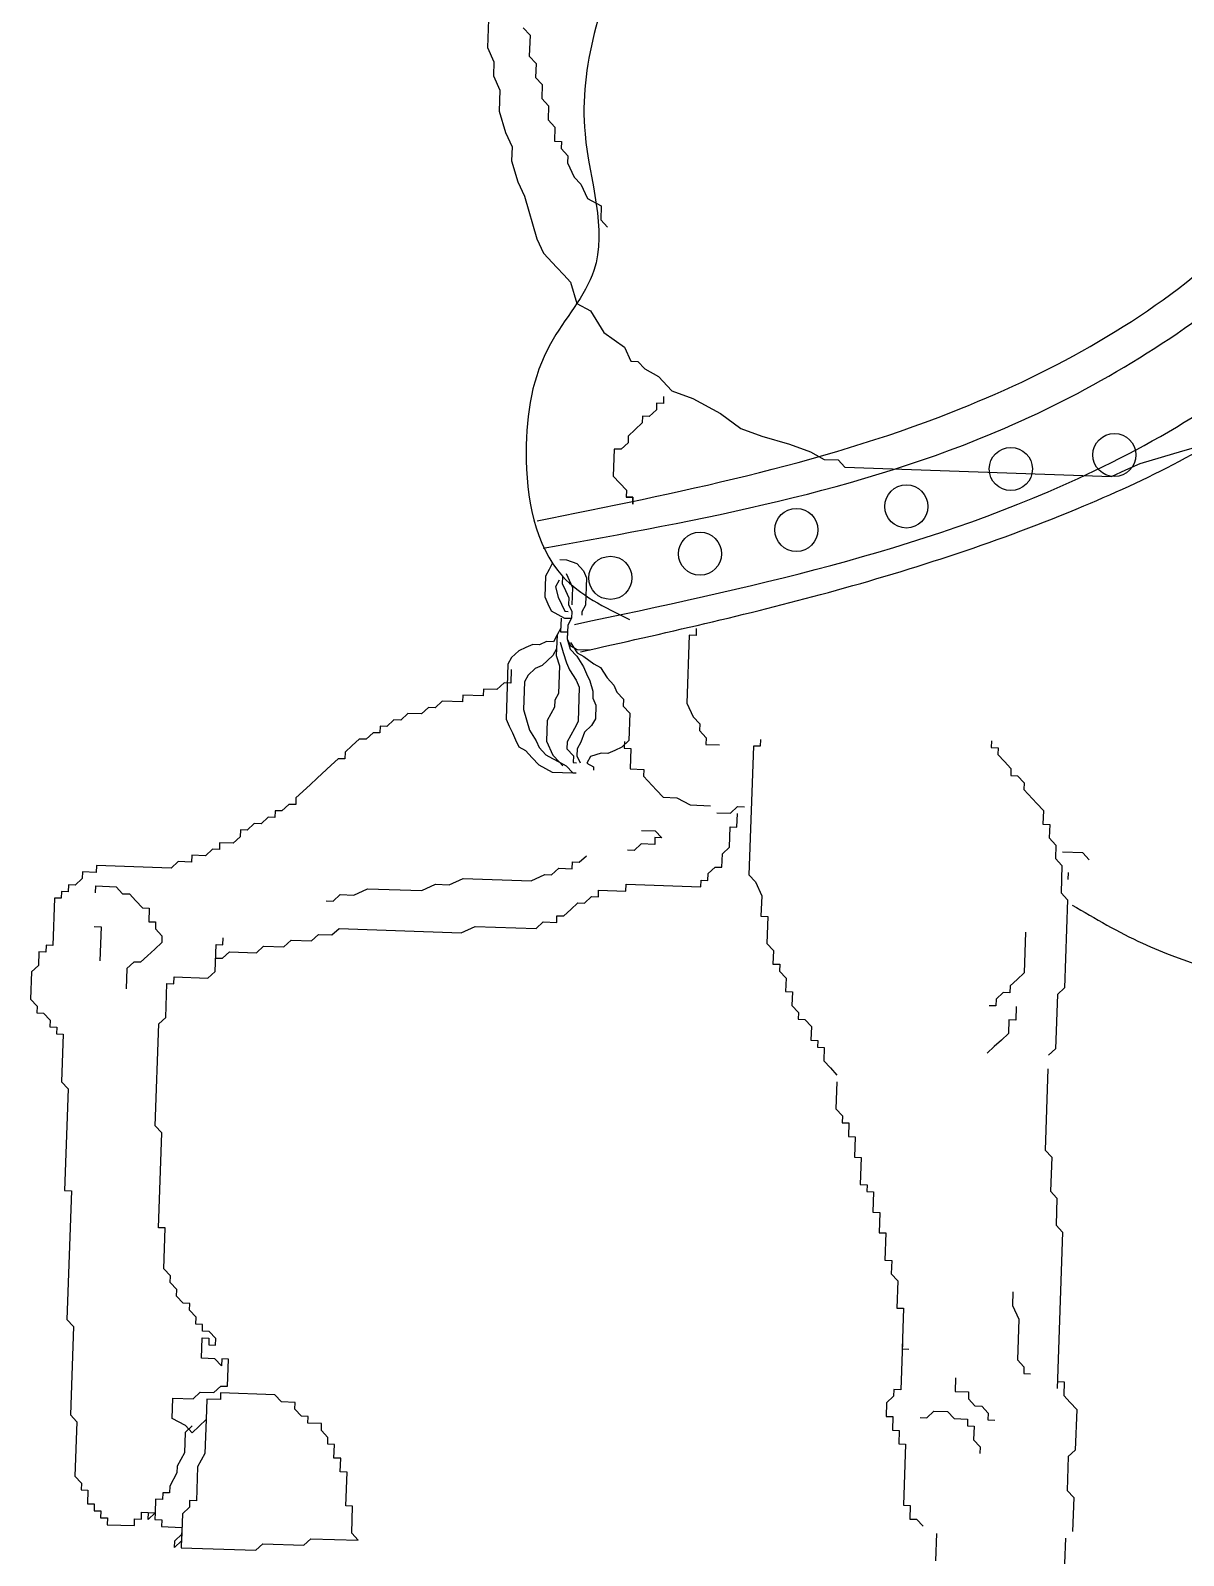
# Model space of a CAD drawing. Header units: millimetres. Extents: x 71641 to 191108, y -23091 to 29972.
# Drawn here: x 158692.7 to 158778.3, y -13194.7 to -13081.5 of the extents above; entities that cross this region are included whole.
import ezdxf

# ---------------------------------------------------------------- set-up
doc = ezdxf.new("R2010")
doc.units = ezdxf.units.MM

msp = doc.modelspace()

# ---------------------------------------------------------------- linework, layer by layer
at = {"color": 8}
for p, q in [((158726.7, -13080.7), (158726.63, -13082.78)), ((158729.29, -13081.31), (158729.79, -13081.85)), ((158729.79, -13081.85), (158729.73, -13083.41)), ((158726.63, -13082.78), (158727.11, -13083.84)), ((158729.73, -13083.41), (158730.24, -13083.95)), ((158727.11, -13083.84), (158727.08, -13084.88)), ((158730.24, -13083.95), (158730.2, -13084.99)), ((158727.08, -13084.88), (158727.56, -13085.93)), ((158730.2, -13084.99), (158730.7, -13085.52)), ((158730.7, -13085.52), (158730.67, -13086.56)), ((158727.56, -13085.93), (158727.51, -13087.49)), ((158730.67, -13086.56), (158731.17, -13087.1)), ((158727.51, -13087.49), (158727.97, -13089.07)), ((158731.17, -13087.1), (158731.13, -13088.14)), ((158727.97, -13089.07), (158728.46, -13090.13)), ((158731.13, -13088.14), (158731.63, -13088.68)), ((158731.63, -13088.68), (158731.6, -13089.72)), ((158728.46, -13090.13), (158728.42, -13091.17)), ((158731.6, -13089.72), (158732.12, -13089.74)), ((158732.12, -13089.74), (158732.1, -13090.26)), ((158732.1, -13090.26), (158732.6, -13090.8)), ((158728.42, -13091.17), (158728.88, -13092.75)), ((158732.6, -13090.8), (158732.58, -13091.32)), ((158732.58, -13091.32), (158733.07, -13092.38)), ((158733.07, -13092.38), (158733.57, -13092.91)), ((158728.88, -13092.75), (158729.37, -13093.81)), ((158733.57, -13092.91), (158734.05, -13093.97)), ((158729.37, -13093.81), (158730.3, -13096.97)), ((158734.05, -13093.97), (158735.07, -13094.53)), ((158735.07, -13094.53), (158735.04, -13095.57)), ((158735.04, -13095.57), (158735.54, -13096.11)), ((158730.3, -13096.97), (158730.78, -13098.02)), ((158730.78, -13098.02), (158731.79, -13099.1)), ((158731.79, -13099.1), (158732.29, -13099.64)), ((158732.29, -13099.64), (158732.79, -13100.18)), ((158732.79, -13100.18), (158733.26, -13101.76)), ((158733.26, -13101.76), (158734.28, -13102.31)), ((158734.28, -13102.31), (158735.27, -13103.91)), ((158735.27, -13103.91), (158736.79, -13105)), ((158736.79, -13105), (158737.27, -13106.06)), ((158737.27, -13106.06), (158737.79, -13106.08)), ((158737.79, -13106.08), (158738.3, -13106.62)), ((158738.3, -13106.62), (158739.32, -13107.18)), ((158739.32, -13107.18), (158740.32, -13108.25)), ((158740.32, -13108.25), (158741.87, -13108.83)), ((158739.18, -13109.16), (158739.17, -13109.66)), ((158739.69, -13109.18), (158739.18, -13109.16)), ((158739.7, -13108.67), (158739.69, -13109.18)), ((158741.87, -13108.83), (158743.91, -13109.94)), ((158738.14, -13110.13), (158738.12, -13110.63)), ((158738.64, -13110.15), (158738.14, -13110.13)), ((158739.17, -13109.66), (158738.64, -13110.15)), ((158743.91, -13109.94), (158745.44, -13111.04)), ((158737.08, -13111.61), (158737.06, -13112.11)), ((158738.12, -13110.63), (158737.08, -13111.61)), ((158745.44, -13111.04), (158746.98, -13111.61)), ((158746.98, -13111.61), (158749.04, -13112.2)), ((158736.04, -13112.58), (158735.97, -13114.59)), ((158736.54, -13112.59), (158736.04, -13112.58)), ((158737.06, -13112.11), (158736.54, -13112.59)), ((158749.04, -13112.2), (158750.59, -13112.78)), ((158750.59, -13112.78), (158751.61, -13113.34)), ((158775.05, -13113.64), (158778.21, -13112.71)), ((158778.21, -13112.71), (158779.79, -13112.25)), ((158751.61, -13113.34), (158752.65, -13113.37)), ((158752.65, -13113.37), (158753.15, -13113.91)), ((158753.15, -13113.91), (158772.93, -13114.61)), ((158773.99, -13114.12), (158775.05, -13113.64)), ((158735.97, -13114.59), (158736.94, -13115.63)), ((158772.93, -13114.61), (158773.99, -13114.12)), ((158736.94, -13115.63), (158736.92, -13116.14)), ((158736.92, -13116.14), (158737.42, -13116.15)), ((158737.42, -13116.15), (158736.92, -13116.14)), ((158737.42, -13116.15), (158737.41, -13116.66)), ((158737.41, -13116.66), (158737.42, -13116.15)), ((158731.99, -13120.77), (158732.5, -13120.79)), ((158732.5, -13120.79), (158733.26, -13121.07)), ((158731.2, -13121.51), (158730.93, -13122.01)), ((158731.47, -13121.01), (158731.2, -13121.51)), ((158732.47, -13121.81), (158732.94, -13122.84)), ((158733.26, -13121.07), (158733.75, -13121.6)), ((158733.75, -13121.6), (158733.99, -13122.12)), ((158730.93, -13122.01), (158730.88, -13123.54)), ((158731.94, -13122.3), (158731.67, -13122.8)), ((158731.67, -13122.8), (158731.89, -13123.57)), ((158732.2, -13122.05), (158732.18, -13122.56)), ((158732.18, -13122.56), (158732.42, -13123.08)), ((158732.42, -13123.08), (158732.66, -13123.6)), ((158732.94, -13122.84), (158732.89, -13124.12)), ((158733.99, -13122.12), (158733.91, -13124.15)), ((158730.88, -13123.54), (158731.11, -13124.05)), ((158731.11, -13124.05), (158731.35, -13124.57)), ((158731.89, -13123.57), (158732.13, -13124.09)), ((158732.13, -13124.09), (158732.37, -13124.61)), ((158732.66, -13123.6), (158732.64, -13124.11)), ((158732.64, -13124.11), (158732.88, -13124.63)), ((158733.91, -13124.15), (158733.64, -13124.65)), ((158731.35, -13124.57), (158731.85, -13124.84)), ((158731.85, -13124.84), (158732.35, -13125.12)), ((158732.09, -13125.11), (158732.06, -13126.13)), ((158732.35, -13125.12), (158732.86, -13125.13)), ((158732.37, -13124.61), (158732.62, -13124.62)), ((158732.86, -13125.13), (158732.59, -13125.63)), ((158732.88, -13124.63), (158732.86, -13125.13)), ((158733.64, -13124.65), (158733.63, -13124.91)), ((158731.8, -13126.37), (158731.52, -13126.87)), ((158731.8, -13126.37), (158731.76, -13127.39)), ((158732.07, -13125.87), (158731.8, -13126.37)), ((158732.06, -13126.13), (158732.57, -13126.14)), ((158732.59, -13125.63), (158732.55, -13126.65)), ((158732.57, -13126.14), (158732.56, -13126.4)), ((158741.6, -13126.38), (158741.43, -13131.42)), ((158742.11, -13126.4), (158741.6, -13126.38)), ((158742.12, -13125.9), (158742.11, -13126.4)), ((158728.95, -13127.55), (158728.42, -13128.04)), ((158729.47, -13127.31), (158728.95, -13127.55)), ((158729.99, -13127.07), (158729.47, -13127.31)), ((158730.5, -13127.09), (158729.99, -13127.07)), ((158731.01, -13126.85), (158730.5, -13127.09)), ((158731.52, -13126.87), (158731.01, -13126.85)), ((158731.76, -13127.39), (158731.49, -13127.89)), ((158731.76, -13127.39), (158731.74, -13127.9)), ((158732.03, -13126.89), (158732.26, -13127.66)), ((158732.55, -13126.65), (158732.79, -13127.17)), ((158732.55, -13126.65), (158732.78, -13127.43)), ((158732.78, -13127.43), (158733.27, -13127.95)), ((158732.79, -13127.17), (158733.29, -13127.44)), ((158732.8, -13126.92), (158733.28, -13127.7)), ((158733.29, -13127.44), (158734.31, -13127.48)), ((158728.15, -13128.54), (158728.01, -13132.61)), ((158728.42, -13128.04), (158728.15, -13128.54)), ((158730.7, -13128.63), (158730.18, -13128.86)), ((158731.49, -13127.89), (158730.7, -13128.63)), ((158731.74, -13127.9), (158731.97, -13128.67)), ((158731.97, -13128.67), (158731.9, -13130.71)), ((158732.26, -13127.66), (158732.49, -13128.43)), ((158732.49, -13128.43), (158732.72, -13128.95)), ((158733.27, -13127.95), (158733.75, -13128.73)), ((158733.28, -13127.7), (158733.78, -13127.97)), ((158733.75, -13128.73), (158733.99, -13129.25)), ((158733.78, -13127.97), (158734.53, -13128.51)), ((158734.53, -13128.51), (158735.03, -13128.78)), ((158728.4, -13128.94), (158728.36, -13129.95)), ((158729.38, -13129.85), (158729.31, -13131.89)), ((158729.65, -13129.35), (158729.38, -13129.85)), ((158730.18, -13128.86), (158729.65, -13129.35)), ((158732.72, -13128.95), (158733.21, -13129.73)), ((158733.21, -13129.73), (158733.44, -13130.25)), ((158733.99, -13129.25), (158734.23, -13129.77)), ((158734.23, -13129.77), (158734.45, -13130.54)), ((158735.03, -13128.78), (158735.51, -13129.56)), ((158735.51, -13129.56), (158736, -13130.09)), ((158724.8, -13130.83), (158724.78, -13131.33)), ((158726.31, -13130.88), (158724.8, -13130.83)), ((158726.33, -13130.38), (158726.31, -13130.88)), ((158727.34, -13130.42), (158726.33, -13130.38)), ((158727.86, -13129.93), (158727.34, -13130.42)), ((158728.36, -13129.95), (158727.86, -13129.93)), ((158731.9, -13130.71), (158731.63, -13131.21)), ((158733.44, -13130.25), (158733.35, -13132.8)), ((158734.45, -13130.54), (158734.44, -13131.05)), ((158736, -13130.09), (158736.24, -13130.61)), ((158736.24, -13130.61), (158736.73, -13131.13)), ((158722.25, -13131.75), (158721.73, -13132.23)), ((158722.75, -13131.77), (158722.25, -13131.75)), ((158723.27, -13131.28), (158722.75, -13131.77)), ((158724.78, -13131.33), (158723.27, -13131.28)), ((158729.31, -13131.89), (158729.53, -13132.66)), ((158731.61, -13131.72), (158731.06, -13132.72)), ((158731.63, -13131.21), (158731.61, -13131.72)), ((158734.44, -13131.05), (158734.67, -13131.57)), ((158734.67, -13131.57), (158734.64, -13132.59)), ((158736.73, -13131.13), (158736.71, -13131.64)), ((158736.71, -13131.64), (158737.2, -13132.17)), ((158741.43, -13131.42), (158741.89, -13132.44)), ((158718.67, -13133.14), (158718.65, -13133.64)), ((158719.17, -13133.15), (158718.67, -13133.14)), ((158719.69, -13132.67), (158719.17, -13133.15)), ((158720.2, -13132.68), (158719.69, -13132.67)), ((158720.72, -13132.2), (158720.2, -13132.68)), ((158721.73, -13132.23), (158720.72, -13132.2)), ((158728.01, -13132.61), (158728.24, -13133.13)), ((158728.24, -13133.13), (158728.48, -13133.64)), ((158729.53, -13132.66), (158729.76, -13133.44)), ((158731.06, -13132.72), (158731.01, -13134.24)), ((158733.35, -13132.8), (158733.08, -13133.3)), ((158734.36, -13133.09), (158733.84, -13133.58)), ((158734.64, -13132.59), (158734.36, -13133.09)), ((158737.2, -13132.17), (158737.13, -13134.2)), ((158741.89, -13132.44), (158742.38, -13132.96)), ((158742.38, -13132.96), (158742.36, -13133.47)), ((158717.12, -13134.09), (158716.6, -13134.57)), ((158717.63, -13134.11), (158717.12, -13134.09)), ((158718.15, -13133.62), (158717.63, -13134.11)), ((158718.65, -13133.64), (158718.15, -13133.62)), ((158728.48, -13133.64), (158728.72, -13134.16)), ((158728.72, -13134.16), (158728.95, -13134.68)), ((158729.76, -13133.44), (158730.24, -13134.22)), ((158730.24, -13134.22), (158730.48, -13134.73)), ((158731.01, -13134.24), (158731.48, -13135.28)), ((158732.54, -13134.3), (158732.52, -13134.81)), ((158732.81, -13133.8), (158732.54, -13134.3)), ((158733.08, -13133.3), (158732.81, -13133.8)), ((158733.56, -13134.33), (158733.28, -13134.83)), ((158733.84, -13133.58), (158733.56, -13134.33)), ((158737.13, -13134.2), (158736.6, -13134.7)), ((158736.79, -13134.28), (158736.77, -13134.78)), ((158742.36, -13133.47), (158742.85, -13133.99)), ((158742.85, -13133.99), (158742.83, -13134.49)), ((158746.88, -13134.13), (158746.86, -13134.63)), ((158764.02, -13134.23), (158764.01, -13134.73)), ((158716.08, -13135.06), (158716.06, -13135.56)), ((158716.6, -13134.57), (158716.08, -13135.06)), ((158728.95, -13134.68), (158729.45, -13134.95)), ((158729.45, -13134.95), (158729.94, -13135.48)), ((158729.94, -13135.48), (158730.44, -13136.01)), ((158730.48, -13134.73), (158730.97, -13135.26)), ((158730.97, -13135.26), (158731.47, -13135.53)), ((158731.48, -13135.28), (158731.97, -13135.81)), ((158732.52, -13134.81), (158733.01, -13135.33)), ((158733.01, -13135.33), (158732.99, -13135.84)), ((158733.28, -13134.83), (158733.26, -13135.34)), ((158733.26, -13135.34), (158733.5, -13135.86)), ((158734.28, -13135.38), (158734.01, -13135.88)), ((158735.06, -13135.15), (158734.28, -13135.38)), ((158735.57, -13135.17), (158735.06, -13135.15)), ((158736.08, -13134.93), (158735.57, -13135.17)), ((158736.6, -13134.7), (158736.08, -13134.93)), ((158736.77, -13134.78), (158737.27, -13134.8)), ((158737.27, -13134.8), (158737.22, -13136.31)), ((158742.83, -13134.49), (158743.84, -13134.53)), ((158746.36, -13134.61), (158746.02, -13144.18)), ((158746.86, -13134.63), (158746.36, -13134.61)), ((158764.01, -13134.73), (158764.51, -13134.75)), ((158764.51, -13134.75), (158764.49, -13135.25)), ((158764.49, -13135.25), (158764.98, -13135.77)), ((158715.04, -13136.03), (158713.99, -13137)), ((158715.56, -13135.55), (158715.04, -13136.03)), ((158716.06, -13135.56), (158715.56, -13135.55)), ((158730.44, -13136.01), (158730.94, -13136.28)), ((158730.94, -13136.28), (158731.44, -13136.55)), ((158731.44, -13136.55), (158732.97, -13136.61)), ((158731.47, -13135.53), (158731.97, -13135.81)), ((158731.97, -13135.81), (158732.22, -13136.07)), ((158731.97, -13135.81), (158732.47, -13136.08)), ((158732.47, -13136.08), (158732.97, -13136.61)), ((158732.97, -13136.61), (158733.22, -13136.61)), ((158732.99, -13135.84), (158733.25, -13135.85)), ((158734.01, -13135.88), (158734.51, -13136.15)), ((158734.51, -13136.15), (158734.5, -13136.41)), ((158737.22, -13136.31), (158738.23, -13136.34)), ((158738.23, -13136.34), (158738.21, -13136.85)), ((158764.98, -13135.77), (158765.47, -13136.29)), ((158765.47, -13136.29), (158765.45, -13136.8)), ((158713.47, -13137.49), (158712.43, -13138.46)), ((158713.99, -13137), (158713.47, -13137.49)), ((158738.21, -13136.85), (158739.18, -13137.89)), ((158765.45, -13136.8), (158765.95, -13136.82)), ((158765.95, -13136.82), (158766.44, -13137.34)), ((158766.44, -13137.34), (158766.42, -13137.84)), ((158712.43, -13138.46), (158712.41, -13138.96)), ((158739.18, -13137.89), (158739.67, -13138.41)), ((158739.67, -13138.41), (158740.67, -13138.45)), ((158740.67, -13138.45), (158741.66, -13138.98)), ((158766.42, -13137.84), (158767.39, -13138.88)), ((158767.39, -13138.88), (158767.88, -13139.4)), ((158710.36, -13139.9), (158709.84, -13140.38)), ((158710.86, -13139.92), (158710.36, -13139.9)), ((158710.88, -13139.41), (158710.86, -13139.92)), ((158711.39, -13139.43), (158710.88, -13139.41)), ((158711.91, -13138.95), (158711.39, -13139.43)), ((158712.41, -13138.96), (158711.91, -13138.95)), ((158741.66, -13138.98), (158743.18, -13139.04)), ((158743.66, -13139.56), (158744.67, -13139.59)), ((158744.67, -13139.59), (158745.19, -13139.11)), ((158745.14, -13140.62), (158745.17, -13139.61)), ((158745.19, -13139.11), (158745.69, -13139.13)), ((158767.88, -13139.4), (158767.84, -13140.41)), ((158708.31, -13140.84), (158708.29, -13141.34)), ((158708.81, -13140.85), (158708.31, -13140.84)), ((158709.33, -13140.37), (158708.81, -13140.85)), ((158709.84, -13140.38), (158709.33, -13140.37)), ((158738.07, -13140.87), (158739.07, -13140.91)), ((158739.07, -13140.91), (158739.56, -13141.43)), ((158744.58, -13142.11), (158744.63, -13140.6)), ((158744.63, -13140.6), (158745.14, -13140.62)), ((158767.84, -13140.41), (158768.35, -13140.43)), ((158768.35, -13140.43), (158768.31, -13141.43)), ((158706.24, -13142.27), (158705.72, -13142.76)), ((158706.75, -13142.29), (158706.24, -13142.27)), ((158706.76, -13141.79), (158706.75, -13142.29)), ((158707.77, -13141.82), (158706.76, -13141.79)), ((158708.29, -13141.34), (158707.77, -13141.82)), ((158738.03, -13141.88), (158737.51, -13142.37)), ((158739.04, -13141.92), (158738.03, -13141.88)), ((158739.06, -13141.41), (158739.04, -13141.92)), ((158739.56, -13141.43), (158739.06, -13141.41)), ((158744.06, -13142.6), (158744.58, -13142.11)), ((158768.31, -13141.43), (158768.8, -13141.96)), ((158768.8, -13141.96), (158768.76, -13142.96)), ((158703.69, -13143.19), (158703.17, -13143.68)), ((158704.69, -13143.23), (158703.69, -13143.19)), ((158704.71, -13142.72), (158704.69, -13143.23)), ((158705.72, -13142.76), (158704.71, -13142.72)), ((158732.92, -13143.72), (158732.94, -13143.21)), ((158732.94, -13143.21), (158733.44, -13143.23)), ((158733.44, -13143.23), (158733.97, -13142.75)), ((158737.51, -13142.37), (158737.01, -13142.35)), ((158744.02, -13143.6), (158744.06, -13142.6)), ((158768.76, -13142.96), (158769.25, -13143.48)), ((158770.79, -13142.53), (158769.28, -13142.48)), ((158771.28, -13143.05), (158770.79, -13142.53)), ((158696.58, -13144.45), (158696.06, -13144.94)), ((158696.6, -13143.95), (158696.58, -13144.45)), ((158697.61, -13143.99), (158696.6, -13143.95)), ((158697.62, -13143.48), (158697.61, -13143.99)), ((158703.17, -13143.68), (158697.62, -13143.48)), ((158723.8, -13144.91), (158724.83, -13144.44)), ((158724.83, -13144.44), (158729.87, -13144.62)), ((158729.87, -13144.62), (158730.89, -13144.15)), ((158730.89, -13144.15), (158731.39, -13144.17)), ((158731.39, -13144.17), (158731.92, -13143.68)), ((158731.92, -13143.68), (158732.92, -13143.72)), ((158742.46, -13145.06), (158742.48, -13144.56)), ((158742.48, -13144.56), (158742.98, -13144.58)), ((158742.98, -13144.58), (158743, -13144.07)), ((158743, -13144.07), (158743.52, -13143.59)), ((158743.52, -13143.59), (158744.02, -13143.6)), ((158746.02, -13144.18), (158746.51, -13144.7)), ((158769.25, -13143.48), (158769.18, -13145.5)), ((158769.72, -13144.51), (158769.73, -13144)), ((158695.03, -13145.41), (158695.02, -13145.91)), ((158695.54, -13145.43), (158695.03, -13145.41)), ((158695.56, -13144.92), (158695.54, -13145.43)), ((158696.06, -13144.94), (158695.56, -13144.92)), ((158697.55, -13145.5), (158697.57, -13144.99)), ((158697.57, -13144.99), (158699.08, -13145.05)), ((158699.08, -13145.05), (158699.57, -13145.57)), ((158699.57, -13145.57), (158700.07, -13145.59)), ((158700.07, -13145.59), (158700.56, -13146.11)), ((158715.19, -13146.12), (158715.71, -13145.63)), ((158715.71, -13145.63), (158716.71, -13145.67)), ((158716.71, -13145.67), (158717.74, -13145.2)), ((158717.74, -13145.2), (158721.77, -13145.34)), ((158721.77, -13145.34), (158722.79, -13144.87)), ((158722.79, -13144.87), (158723.8, -13144.91)), ((158734.87, -13145.8), (158734.88, -13145.3)), ((158734.88, -13145.3), (158736.9, -13145.37)), ((158736.9, -13145.37), (158736.92, -13144.87)), ((158736.92, -13144.87), (158742.46, -13145.06)), ((158746.51, -13144.7), (158746.98, -13145.72)), ((158769.18, -13145.5), (158769.66, -13146.02)), ((158694.51, -13145.89), (158694.39, -13149.42)), ((158695.02, -13145.91), (158694.51, -13145.89)), ((158700.56, -13146.11), (158701.04, -13146.63)), ((158701.04, -13146.63), (158701.55, -13146.65)), ((158701.55, -13146.65), (158701.51, -13147.65)), ((158714.68, -13146.1), (158715.19, -13146.12)), ((158732.3, -13147.22), (158732.82, -13146.74)), ((158732.82, -13146.74), (158733.34, -13146.25)), ((158733.34, -13146.25), (158733.84, -13146.27)), ((158733.84, -13146.27), (158734.36, -13145.78)), ((158734.36, -13145.78), (158734.87, -13145.8)), ((158746.98, -13145.72), (158746.92, -13147.23)), ((158769.66, -13146.02), (158769.43, -13152.56)), ((158701.51, -13147.65), (158702.02, -13147.67)), ((158702.02, -13147.67), (158702, -13148.17)), ((158730.24, -13148.16), (158730.77, -13147.67)), ((158730.77, -13147.67), (158731.77, -13147.71)), ((158731.77, -13147.71), (158731.79, -13147.21)), ((158731.79, -13147.21), (158732.3, -13147.22)), ((158746.92, -13147.23), (158747.43, -13147.25)), ((158747.43, -13147.25), (158747.36, -13149.27)), ((158697.46, -13148.01), (158697.97, -13148.03)), ((158697.97, -13148.03), (158697.88, -13150.55)), ((158702, -13148.17), (158702.48, -13148.69)), ((158702.48, -13148.69), (158702.47, -13149.2)), ((158707, -13149.36), (158707.02, -13148.85)), ((158711.53, -13149.52), (158712.06, -13149.03)), ((158712.06, -13149.03), (158713.57, -13149.08)), ((158713.57, -13149.08), (158714.09, -13148.6)), ((158714.09, -13148.6), (158715.1, -13148.63)), ((158715.1, -13148.63), (158715.62, -13148.15)), ((158715.62, -13148.15), (158724.69, -13148.47)), ((158724.69, -13148.47), (158725.71, -13148)), ((158725.71, -13148), (158730.24, -13148.16)), ((158766.55, -13148.43), (158766.44, -13151.45)), ((158693.36, -13149.89), (158693.33, -13150.89)), ((158693.87, -13149.9), (158693.36, -13149.89)), ((158693.89, -13149.4), (158693.87, -13149.9)), ((158694.39, -13149.42), (158693.89, -13149.4)), ((158701.42, -13150.17), (158700.9, -13150.66)), ((158701.95, -13149.68), (158701.42, -13150.17)), ((158702.47, -13149.2), (158701.95, -13149.68)), ((158706.43, -13151.35), (158706.5, -13149.34)), ((158706.5, -13149.34), (158707, -13149.36)), ((158706.97, -13150.36), (158707.49, -13149.88)), ((158707.49, -13149.88), (158709.5, -13149.95)), ((158709.5, -13149.95), (158710.02, -13149.46)), ((158710.02, -13149.46), (158711.53, -13149.52)), ((158747.36, -13149.27), (158747.84, -13149.79)), ((158747.84, -13149.79), (158747.81, -13150.79)), ((158693.33, -13150.89), (158692.81, -13151.38)), ((158699.88, -13151.12), (158699.82, -13152.63)), ((158700.4, -13150.64), (158699.88, -13151.12)), ((158700.9, -13150.66), (158700.4, -13150.64)), ((158705.9, -13151.84), (158706.43, -13151.35)), ((158706.46, -13150.35), (158706.97, -13150.36)), ((158747.81, -13150.79), (158748.31, -13150.81)), ((158748.31, -13150.81), (158748.29, -13151.31)), ((158748.29, -13151.31), (158748.78, -13151.84)), ((158692.81, -13151.38), (158692.74, -13153.39)), ((158702.78, -13154.75), (158702.86, -13152.24)), ((158702.86, -13152.24), (158703.37, -13152.25)), ((158703.37, -13152.25), (158703.39, -13151.75)), ((158703.39, -13151.75), (158705.9, -13151.84)), ((158748.78, -13151.84), (158748.74, -13152.84)), ((158765.4, -13152.42), (158765.38, -13152.92)), ((158765.92, -13151.94), (158765.4, -13152.42)), ((158766.44, -13151.45), (158765.92, -13151.94)), ((158692.74, -13153.39), (158693.22, -13153.91)), ((158748.74, -13152.84), (158749.25, -13152.86)), ((158749.25, -13152.86), (158749.21, -13153.87)), ((158764.36, -13153.39), (158764.34, -13153.9)), ((158764.88, -13152.91), (158764.36, -13153.39)), ((158765.38, -13152.92), (158764.88, -13152.91)), ((158768.91, -13153.05), (158768.77, -13157.08)), ((158769.43, -13152.56), (158768.91, -13153.05)), ((158693.22, -13153.91), (158693.2, -13154.42)), ((158693.2, -13154.42), (158693.71, -13154.43)), ((158693.71, -13154.43), (158694.19, -13154.96)), ((158702.25, -13155.24), (158702.78, -13154.75)), ((158749.21, -13153.87), (158749.7, -13154.39)), ((158749.7, -13154.39), (158749.68, -13154.89)), ((158764.34, -13153.9), (158763.84, -13153.88)), ((158765.85, -13153.95), (158765.82, -13154.96)), ((158694.19, -13154.96), (158694.18, -13155.46)), ((158694.18, -13155.46), (158694.68, -13155.48)), ((158694.68, -13155.48), (158694.66, -13155.98)), ((158701.99, -13162.79), (158702.25, -13155.24)), ((158749.68, -13154.89), (158750.18, -13154.91)), ((158750.18, -13154.91), (158750.67, -13155.43)), ((158750.67, -13155.43), (158750.63, -13156.44)), ((158765.31, -13154.94), (158765.28, -13155.94)), ((158765.82, -13154.96), (158765.31, -13154.94)), ((158694.66, -13155.98), (158695.17, -13156)), ((158695.17, -13156), (158695.04, -13159.52)), ((158750.63, -13156.44), (158751.14, -13156.46)), ((158751.14, -13156.46), (158751.12, -13156.96)), ((158751.12, -13156.96), (158751.62, -13156.98)), ((158751.62, -13156.98), (158751.59, -13157.98)), ((158764.23, -13156.92), (158763.71, -13157.4)), ((158764.76, -13156.43), (158764.23, -13156.92)), ((158765.28, -13155.94), (158764.76, -13156.43)), ((158751.59, -13157.98), (158752.07, -13158.5)), ((158768.77, -13157.08), (158768.25, -13157.56)), ((158752.07, -13158.5), (158752.56, -13159.03)), ((158768.21, -13158.57), (158768, -13164.61)), ((158695.04, -13159.52), (158695.53, -13160.04)), ((158695.53, -13160.04), (158695.26, -13167.59)), ((158752.54, -13159.53), (158752.47, -13161.54)), ((158752.47, -13161.54), (158752.96, -13162.06)), ((158752.96, -13162.06), (158752.94, -13162.57)), ((158752.94, -13162.57), (158753.44, -13162.58)), ((158753.44, -13162.58), (158753.41, -13163.59)), ((158702.47, -13163.31), (158701.99, -13162.79)), ((158702.23, -13170.36), (158702.47, -13163.31)), ((158753.41, -13163.59), (158753.91, -13163.61)), ((158753.91, -13163.61), (158753.86, -13165.12)), ((158768, -13164.61), (158768.49, -13165.13)), ((158753.86, -13165.12), (158754.36, -13165.14)), ((158754.36, -13165.14), (158754.29, -13167.15)), ((158768.49, -13165.13), (158768.4, -13167.65)), ((158754.29, -13167.15), (158754.8, -13167.17)), ((158754.8, -13167.17), (158754.78, -13167.67)), ((158695.26, -13167.59), (158695.77, -13167.61)), ((158695.77, -13167.61), (158695.43, -13177.18)), ((158754.78, -13167.67), (158755.28, -13167.69)), ((158755.28, -13167.69), (158755.23, -13169.2)), ((158768.4, -13167.65), (158768.88, -13168.17)), ((158768.88, -13168.17), (158768.81, -13170.18)), ((158755.23, -13169.2), (158755.73, -13169.22)), ((158755.73, -13169.22), (158755.68, -13170.73)), ((158702.73, -13170.38), (158702.23, -13170.36)), ((158702.62, -13173.4), (158702.73, -13170.38)), ((158768.81, -13170.18), (158769.3, -13170.7)), ((158755.68, -13170.73), (158756.18, -13170.75)), ((158756.18, -13170.75), (158756.11, -13172.76)), ((158769.3, -13170.7), (158768.89, -13182.28)), ((158756.11, -13172.76), (158756.62, -13172.78)), ((158756.62, -13172.78), (158756.58, -13173.78)), ((158703.11, -13173.92), (158702.62, -13173.4)), ((158703.09, -13174.42), (158703.11, -13173.92)), ((158756.58, -13173.78), (158757.07, -13174.31)), ((158703.58, -13174.94), (158703.09, -13174.42)), ((158703.56, -13175.45), (158703.58, -13174.94)), ((158757.07, -13174.31), (158757, -13176.32)), ((158765.61, -13175.11), (158765.58, -13176.12)), ((158704.05, -13175.97), (158703.56, -13175.45)), ((158704.55, -13175.99), (158704.05, -13175.97)), ((158704.53, -13176.49), (158704.55, -13175.99)), ((158765.58, -13176.12), (158766.05, -13177.14)), ((158695.43, -13177.18), (158695.92, -13177.7)), ((158705.02, -13177.01), (158704.53, -13176.49)), ((158705, -13177.51), (158705.02, -13177.01)), ((158757, -13176.32), (158757.5, -13176.34)), ((158757.5, -13176.34), (158757.39, -13179.36)), ((158766.05, -13177.14), (158765.94, -13180.16)), ((158695.92, -13177.7), (158695.69, -13184.24)), ((158705.5, -13177.53), (158705, -13177.51)), ((158705.42, -13180.05), (158705.47, -13178.54)), ((158705.47, -13178.54), (158705.97, -13178.56)), ((158705.49, -13178.03), (158705.5, -13177.53)), ((158705.99, -13178.05), (158705.49, -13178.03)), ((158706.48, -13178.57), (158705.99, -13178.05)), ((158705.97, -13178.56), (158705.96, -13179.06)), ((158705.96, -13179.06), (158706.46, -13179.08)), ((158706.46, -13179.08), (158706.48, -13178.57)), ((158757.41, -13178.85), (158757.29, -13182.38)), ((158757.39, -13179.36), (158757.9, -13179.37)), ((158706.42, -13180.08), (158705.42, -13180.05)), ((158706.91, -13180.6), (158706.42, -13180.08)), ((158706.93, -13180.1), (158706.91, -13180.6)), ((158707.43, -13180.12), (158706.93, -13180.1)), ((158707.36, -13182.13), (158707.43, -13180.12)), ((158765.94, -13180.16), (158766.42, -13180.68)), ((158766.42, -13180.68), (158766.41, -13181.19)), ((158761.35, -13181.51), (158761.32, -13182.52)), ((158766.41, -13181.19), (158766.91, -13181.2)), ((158768.91, -13181.78), (158769.41, -13181.8)), ((158769.41, -13181.8), (158769.38, -13182.8)), ((158703.24, -13184.51), (158703.29, -13183)), ((158703.29, -13183), (158704.81, -13183.05)), ((158704.81, -13183.05), (158705.33, -13182.56)), ((158705.33, -13182.56), (158706.34, -13182.6)), ((158706.34, -13182.6), (158706.86, -13182.11)), ((158706.84, -13182.62), (158706.82, -13183.12)), ((158710.87, -13182.76), (158706.84, -13182.62)), ((158706.86, -13182.11), (158707.36, -13182.13)), ((158711.36, -13183.28), (158710.87, -13182.76)), ((158756.76, -13182.86), (158756.24, -13183.35)), ((158756.78, -13182.36), (158756.76, -13182.86)), ((158757.29, -13182.38), (158756.78, -13182.36)), ((158761.32, -13182.52), (158762.32, -13182.55)), ((158762.32, -13182.55), (158762.31, -13183.06)), ((158762.31, -13183.06), (158762.79, -13183.58)), ((158769.38, -13182.8), (158769.86, -13183.32)), ((158705.81, -13183.09), (158705.76, -13184.6)), ((158706.82, -13183.12), (158705.81, -13183.09)), ((158712.36, -13183.32), (158711.36, -13183.28)), ((158712.34, -13183.82), (158712.36, -13183.32)), ((158712.83, -13184.34), (158712.34, -13183.82)), ((158756.24, -13183.35), (158756.21, -13184.36)), ((158759.23, -13184.46), (158759.75, -13183.98)), ((158759.75, -13183.98), (158760.76, -13184.01)), ((158760.76, -13184.01), (158761.25, -13184.53)), ((158762.79, -13183.58), (158763.3, -13183.6)), ((158763.3, -13183.6), (158763.78, -13184.12)), ((158763.78, -13184.12), (158763.76, -13184.62)), ((158769.86, -13183.32), (158770.35, -13183.85)), ((158770.35, -13183.85), (158770.24, -13186.87)), ((158695.69, -13184.24), (158696.17, -13184.76)), ((158696.17, -13184.76), (158696.03, -13188.79)), ((158704.23, -13185.05), (158703.24, -13184.51)), ((158704.74, -13185.06), (158704.21, -13185.55)), ((158704.72, -13185.57), (158704.23, -13185.05)), ((158705.24, -13185.08), (158704.72, -13185.57)), ((158705.76, -13184.6), (158705.24, -13185.08)), ((158705.76, -13184.6), (158705.67, -13187.11)), ((158713.33, -13184.36), (158712.83, -13184.34)), ((158713.32, -13184.86), (158713.33, -13184.36)), ((158714.32, -13184.9), (158713.32, -13184.86)), ((158714.31, -13185.4), (158714.32, -13184.9)), ((158756.21, -13184.36), (158756.71, -13184.37)), ((158756.71, -13184.37), (158756.68, -13185.38)), ((158758.73, -13184.44), (158759.23, -13184.46)), ((158761.25, -13184.53), (158762.25, -13184.57)), ((158762.25, -13184.57), (158762.24, -13185.07)), ((158762.24, -13185.07), (158762.74, -13185.09)), ((158762.74, -13185.09), (158762.7, -13186.1)), ((158763.76, -13184.62), (158764.27, -13184.64)), ((158704.21, -13185.55), (158704.16, -13187.06)), ((158714.79, -13185.92), (158714.31, -13185.4)), ((158714.78, -13186.43), (158714.79, -13185.92)), ((158715.28, -13186.44), (158714.78, -13186.43)), ((158715.24, -13187.45), (158715.28, -13186.44)), ((158756.68, -13185.38), (158757.18, -13185.4)), ((158757.18, -13185.4), (158757.14, -13186.4)), ((158757.14, -13186.4), (158757.65, -13186.42)), ((158757.65, -13186.42), (158757.49, -13190.95)), ((158762.7, -13186.1), (158763.19, -13186.62)), ((158704.16, -13187.06), (158703.62, -13188.05)), ((158705.67, -13187.11), (158705.13, -13188.1)), ((158715.75, -13187.47), (158715.24, -13187.45)), ((158715.71, -13188.47), (158715.75, -13187.47)), ((158763.19, -13186.62), (158763.17, -13187.12)), ((158769.72, -13187.35), (158769.63, -13189.87)), ((158770.24, -13186.87), (158769.72, -13187.35)), ((158703.6, -13188.55), (158703.06, -13189.54)), ((158703.62, -13188.05), (158703.6, -13188.55)), ((158705.13, -13188.1), (158705.04, -13190.62)), ((158716.22, -13188.49), (158715.71, -13188.47)), ((158716.13, -13191.01), (158716.22, -13188.49)), ((158696.03, -13188.79), (158696.52, -13189.31)), ((158696.52, -13189.31), (158696.5, -13189.81)), ((158696.5, -13189.81), (158697, -13189.83)), ((158697, -13189.83), (158696.97, -13190.84)), ((158703.06, -13189.54), (158703.05, -13190.04)), ((158696.97, -13190.84), (158697.47, -13190.86)), ((158697.47, -13190.86), (158697.45, -13191.36)), ((158702.02, -13190.51), (158701.99, -13191.52)), ((158702.53, -13190.53), (158702.02, -13190.51)), ((158702.54, -13190.03), (158702.53, -13190.53)), ((158703.05, -13190.04), (158702.54, -13190.03)), ((158704.54, -13190.6), (158704.52, -13191.1)), ((158705.04, -13190.62), (158704.54, -13190.6)), ((158757.49, -13190.95), (158757.99, -13190.97)), ((158757.99, -13190.97), (158757.96, -13191.98)), ((158769.63, -13189.87), (158770.12, -13190.39)), ((158770.12, -13190.39), (158770.03, -13192.91)), ((158697.45, -13191.36), (158697.96, -13191.38)), ((158697.96, -13191.38), (158697.94, -13191.88)), ((158697.94, -13191.88), (158698.44, -13191.9)), ((158698.44, -13191.9), (158698.42, -13192.4)), ((158700.44, -13192.47), (158700.46, -13191.97)), ((158700.46, -13191.97), (158700.96, -13191.99)), ((158700.96, -13191.99), (158700.98, -13191.48)), ((158700.98, -13191.48), (158701.99, -13191.52)), ((158701.46, -13192.01), (158701.48, -13191.5)), ((158701.99, -13191.52), (158701.46, -13192.01)), ((158701.99, -13191.52), (158701.97, -13192.02)), ((158701.97, -13192.02), (158702.47, -13192.04)), ((158702.47, -13192.04), (158702.45, -13192.54)), ((158704, -13191.59), (158703.93, -13193.6)), ((158704.52, -13191.1), (158704, -13191.59)), ((158716.63, -13191.03), (158716.13, -13191.01)), ((158716.56, -13193.04), (158716.63, -13191.03)), ((158757.96, -13191.98), (158758.46, -13192)), ((158758.46, -13192), (158758.95, -13192.52)), ((158698.42, -13192.4), (158700.44, -13192.47)), ((158702.45, -13192.54), (158703.97, -13192.6)), ((158703.43, -13193.59), (158703.95, -13193.1)), ((158703.97, -13192.6), (158703.91, -13194.11)), ((158717.05, -13193.56), (158716.56, -13193.04)), ((158759.94, -13193.06), (158759.87, -13195.07)), ((158703.41, -13194.09), (158703.43, -13193.59)), ((158703.93, -13193.6), (158703.41, -13194.09)), ((158703.91, -13194.11), (158709.45, -13194.3)), ((158709.45, -13194.3), (158709.98, -13193.82)), ((158709.98, -13193.82), (158713, -13193.92)), ((158713, -13193.92), (158713.52, -13193.44)), ((158713.52, -13193.44), (158717.05, -13193.56)), ((158769.51, -13193.39), (158769.1, -13204.97))]:
    msp.add_line(p, q, dxfattribs=at)
for centre in [(158773.14, -13113.01), (158765.46, -13114.05), (158757.71, -13116.83), (158749.55, -13118.57), (158742.4, -13120.34), (158735.75, -13122.13)]:
    msp.add_circle(centre, 1.6, dxfattribs=at)
at = {"color": 8, "start_tangent": (0.053799, 0.998552)}
msp.add_spline([(158742.52, -13044.95), (158743.34, -13050.54), (158740.83, -13064.12), (158736.92, -13074.6), (158733.87, -13089.17), (158734.53, -13099.32), (158731.3, -13104.77), (158729.5, -13112.8), (158732.21, -13122.01), (158737.16, -13125.22)], degree=3, dxfattribs=at)
at = {"color": 8, "end_tangent": (-0.978107, -0.2081)}
msp.add_spline([(158730.33, -13117.89), (158761, -13109.86), (158780.64, -13098.41), (158794.9, -13081.71)], degree=3, dxfattribs=at)
at = {"color": 8}
for points in [[(158730.77, -13119.93), (158765.01, -13111.02), (158783.12, -13100.01), (158798.34, -13084.86)], [(158733.1, -13125.58), (158770.45, -13114.75), (158788.59, -13102.74), (158800.25, -13087.97)], [(158733.53, -13127.62), (158751.92, -13123.21), (158770.88, -13116.79), (158785.34, -13108.7), (158796.39, -13096.94), (158800.63, -13091.52)], [(158770, -13146.41), (158775.22, -13149.25), (158795.68, -13153.29), (158820.94, -13152.85), (158838.36, -13148.82), (158845.07, -13147.06), (158851.04, -13147.27), (158856.37, -13146.8)]]:
    msp.add_spline(points, degree=3, dxfattribs=at)

doc.saveas('drawing.dxf')
